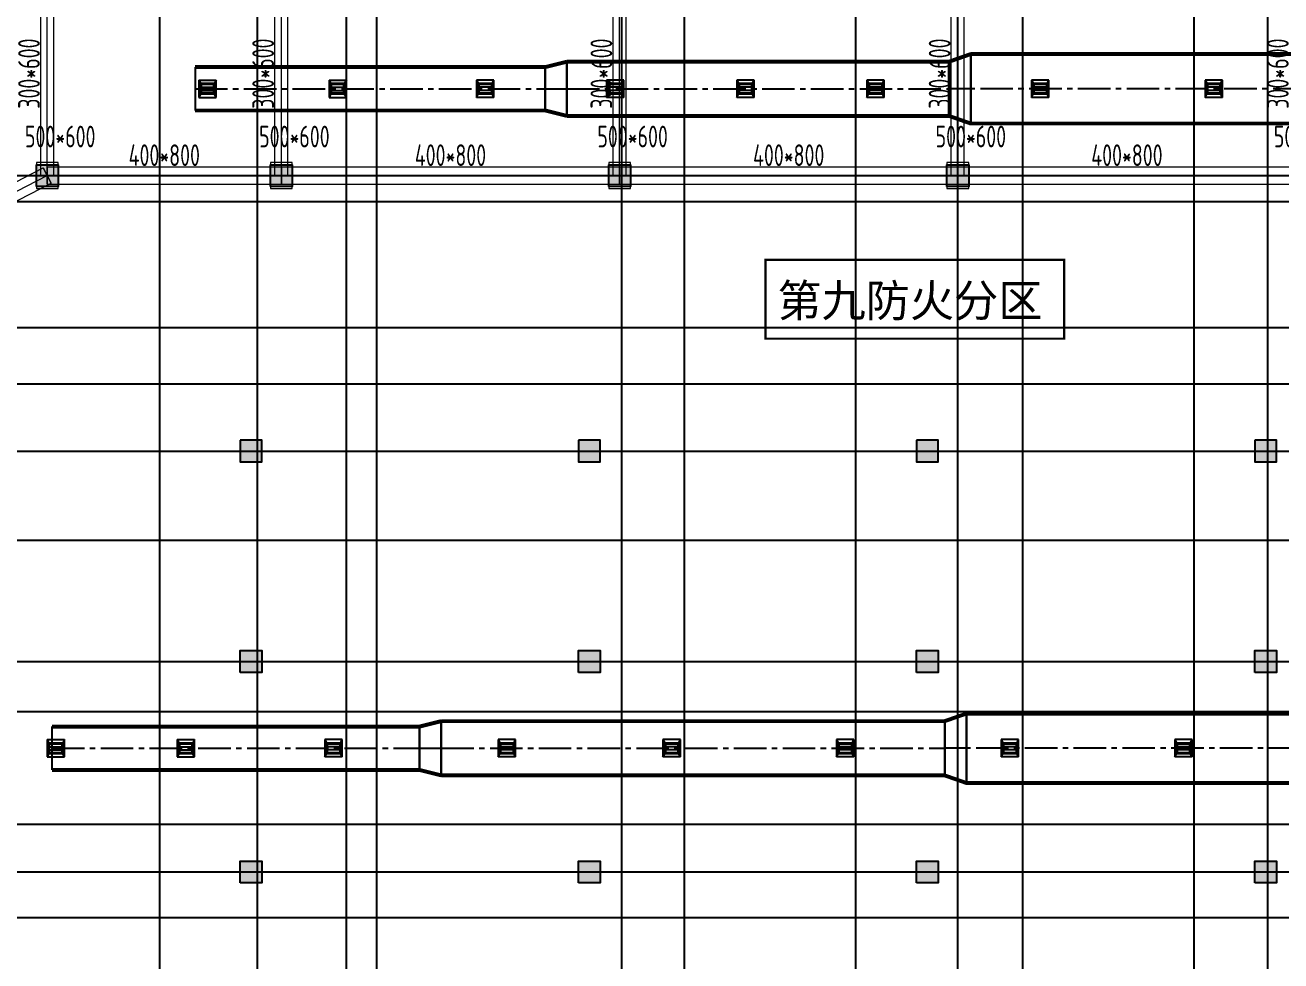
# Model space of a CAD drawing. Extents: x 369444 to 684549, y -549309 to 575337.
# Drawn here: x 392015 to 420974, y 308757 to 330325 of the extents above; entities that cross this region are included whole.
import ezdxf

# ---------------------------------------------------------------- set-up
doc = ezdxf.new("R2010")
doc.units = 0
doc.header["$LTSCALE"] = 1000
doc.header["$MEASUREMENT"] = 0
doc.linetypes.add('CENTER2', pattern=[1.125, 0.75, -0.125, 0.125, -0.125])
for name, color, linetype, lineweight, true_color in [('-1-0-1', 7, 'Continuous', 0, 0xc0c0c0), ('-1-1-2', 7, 'Continuous', 0, 0xc0c0c0), ('-2-0-1', 1, 'Continuous', 0, 0xff0000), ('-2-1-2', 9, 'Continuous', 0, 0x808080), ('11-6-1', 2, 'Continuous', 0, 0xffff00), ('11-6-2', 2, 'Continuous', 0, 0xffff00), ('11-6-5', 2, 'Continuous', 0, 0xffff00), ('12-6-1', 4, 'Continuous', 0, 0x00ffff), ('12-6-2', 4, 'Continuous', 0, 0x00ffff), ('12-6-5', 4, 'Continuous', 0, 0x00ffff)]:
    doc.layers.add(name, color=color, linetype=linetype, lineweight=lineweight, true_color=true_color)
for name, color, linetype in [('COLUMN', 9, 'Continuous'), ('DOTE', 1, 'Continuous'), ('DUCT-排烟中心线', 5, 'CENTER2'), ('DUCT-排烟法兰', 4, 'Continuous'), ('DUCT-排烟管', 2, 'Continuous'), ('DUCT-排烟管端线', 4, 'Continuous'), ('防火分区线', 7, 'Continuous'), ('风管标注', 3, 'Continuous')]:
    doc.layers.add(name, color=color, linetype=linetype)
doc.styles.add('-黑体', font='simhei.ttf')
doc.styles.add('yjkcad', font='yjkeng.shx', dxfattribs={"width": 0.7, "height": 250, "bigfont": 'yjkchn.shx'})

# ---------------------------------------------------------------- blocks, each defined once
blk = doc.blocks.new('column500')
h = blk.add_hatch(color=0)
h.dxf.hatch_style = 1
h.paths.add_polyline_path([(-216381, -381440), (-215881, -381440), (-215881, -380940), (-216381, -380940)])
at = {"color": 0}
blk.add_lwpolyline([(-216381, -381440), (-215881, -381440), (-215881, -380940), (-216381, -380940)], close=True, dxfattribs=at)
blk = doc.blocks.new('N-风管')
at = {"color": 0, "linetype": 'Continuous'}
for p, q in [((38489231980.223869, 3905423530.3686, 2600), (38489232380.223869, 3905423530.3686, 2600)), ((38489234980.223869, 3905423530.3686, 2600), (38489235380.223869, 3905423530.3686, 2600)), ((38489238781.104851, 3905423130.3686, 2600), (38489238381.104851, 3905423130.3686, 2600)), ((38489241781.104851, 3905423130.3686, 2600), (38489241381.104851, 3905423130.3686, 2600)), ((38489244781.104851, 3905423130.3686, 2600), (38489244381.104851, 3905423130.3686, 2600)), ((38489247781.104851, 3905423130.3686, 2600), (38489247381.104851, 3905423130.3686, 2600)), ((38489251581.104851, 3905423130.3686, 2600), (38489251181.104851, 3905423130.3686, 2600)), ((38489255581.104851, 3905423130.3686, 2600), (38489255181.104851, 3905423130.3686, 2600)), ((38489228480.525772, 3905408330.3686, 2600), (38489228880.525772, 3905408330.3686, 2600)), ((38489231480.525772, 3905408330.3686, 2600), (38489231880.525772, 3905408330.3686, 2600)), ((38489235281.406754, 3905407930.3686, 2600), (38489234881.406754, 3905407930.3686, 2600)), ((38489239281.406754, 3905407930.3686, 2600), (38489238881.406754, 3905407930.3686, 2600)), ((38489243081.406754, 3905407930.3686, 2600), (38489242681.406754, 3905407930.3686, 2600)), ((38489247081.406754, 3905407930.3686, 2600), (38489246681.406754, 3905407930.3686, 2600)), ((38489250881.406754, 3905407930.3686, 2600), (38489250481.406754, 3905407930.3686, 2600)), ((38489254881.406754, 3905407930.3686, 2600), (38489254481.406754, 3905407930.3686, 2600))]:
    blk.add_line(p, q, dxfattribs=at)
at = {"color": 0}
for p, q in [((38489231980.223869, 3905423530.3686, 2600), (38489231980.223869, 3905423130.3686, 2600)), ((38489231980.223869, 3905423530.3686, 2600), (38489232020.223869, 3905423441.479712, 2600)), ((38489232380.223869, 3905423530.3686, 2600), (38489232332.223869, 3905423441.479712, 2600)), ((38489232380.223869, 3905423130.3686, 2600), (38489232380.223869, 3905423530.3686, 2600)), ((38489234980.223869, 3905423530.3686, 2600), (38489234980.223869, 3905423130.3686, 2600)), ((38489234980.223869, 3905423530.3686, 2600), (38489235020.223869, 3905423441.479712, 2600)), ((38489235380.223869, 3905423530.3686, 2600), (38489235332.223869, 3905423441.479712, 2600)), ((38489235380.223869, 3905423130.3686, 2600), (38489235380.223869, 3905423530.3686, 2600)), ((38489238381.104851, 3905423530.3686, 2600), (38489238429.104851, 3905423441.479712, 2600)), ((38489238781.104851, 3905423530.3686, 2600), (38489238381.104851, 3905423530.3686, 2600)), ((38489238381.104851, 3905423530.3686, 2600), (38489238381.104851, 3905423130.3686, 2600)), ((38489238741.104851, 3905423441.479712, 2600), (38489238781.104851, 3905423530.3686, 2600)), ((38489238781.104851, 3905423130.3686, 2600), (38489238781.104851, 3905423530.3686, 2600)), ((38489241381.104851, 3905423530.3686, 2600), (38489241429.104851, 3905423441.479712, 2600)), ((38489241781.104851, 3905423530.3686, 2600), (38489241381.104851, 3905423530.3686, 2600)), ((38489241381.104851, 3905423530.3686, 2600), (38489241381.104851, 3905423130.3686, 2600)), ((38489241741.104851, 3905423441.479712, 2600), (38489241781.104851, 3905423530.3686, 2600)), ((38489241781.104851, 3905423130.3686, 2600), (38489241781.104851, 3905423530.3686, 2600)), ((38489244381.104851, 3905423530.3686, 2600), (38489244429.104851, 3905423441.479712, 2600)), ((38489244781.104851, 3905423530.3686, 2600), (38489244381.104851, 3905423530.3686, 2600)), ((38489244381.104851, 3905423530.3686, 2600), (38489244381.104851, 3905423130.3686, 2600)), ((38489244741.104851, 3905423441.479712, 2600), (38489244781.104851, 3905423530.3686, 2600)), ((38489244781.104851, 3905423130.3686, 2600), (38489244781.104851, 3905423530.3686, 2600)), ((38489247381.104851, 3905423530.3686, 2600), (38489247429.104851, 3905423441.479712, 2600)), ((38489247781.104851, 3905423530.3686, 2600), (38489247381.104851, 3905423530.3686, 2600)), ((38489247381.104851, 3905423530.3686, 2600), (38489247381.104851, 3905423130.3686, 2600)), ((38489247741.104851, 3905423441.479712, 2600), (38489247781.104851, 3905423530.3686, 2600)), ((38489247781.104851, 3905423130.3686, 2600), (38489247781.104851, 3905423530.3686, 2600)), ((38489251181.104851, 3905423530.3686, 2600), (38489251229.104851, 3905423441.479712, 2600)), ((38489251581.104851, 3905423530.3686, 2600), (38489251181.104851, 3905423530.3686, 2600)), ((38489251181.104851, 3905423530.3686, 2600), (38489251181.104851, 3905423130.3686, 2600)), ((38489251541.104851, 3905423441.479712, 2600), (38489251581.104851, 3905423530.3686, 2600)), ((38489251581.104851, 3905423130.3686, 2600), (38489251581.104851, 3905423530.3686, 2600)), ((38489255181.104851, 3905423530.3686, 2600), (38489255229.104851, 3905423441.479712, 2600)), ((38489255581.104851, 3905423530.3686, 2600), (38489255181.104851, 3905423530.3686, 2600)), ((38489255181.104851, 3905423530.3686, 2600), (38489255181.104851, 3905423130.3686, 2600)), ((38489255541.104851, 3905423441.479712, 2600), (38489255581.104851, 3905423530.3686, 2600)), ((38489255581.104851, 3905423130.3686, 2600), (38489255581.104851, 3905423530.3686, 2600)), ((38489232020.223869, 3905423219.257489, 2600), (38489231980.223869, 3905423130.3686, 2600)), ((38489232020.223869, 3905423367.405637, 2600), (38489232332.223869, 3905423367.405637, 2600)), ((38489232020.223869, 3905423293.331563, 2600), (38489232332.223869, 3905423293.331563, 2600)), ((38489232380.223869, 3905423130.3686, 2600), (38489232332.223869, 3905423219.257489, 2600)), ((38489235020.223869, 3905423219.257489, 2600), (38489234980.223869, 3905423130.3686, 2600)), ((38489235020.223869, 3905423367.405637, 2600), (38489235332.223869, 3905423367.405637, 2600)), ((38489235020.223869, 3905423293.331563, 2600), (38489235332.223869, 3905423293.331563, 2600)), ((38489235380.223869, 3905423130.3686, 2600), (38489235332.223869, 3905423219.257489, 2600)), ((38489238381.104851, 3905423130.3686, 2600), (38489238429.104851, 3905423219.257489, 2600)), ((38489238741.104851, 3905423367.405637, 2600), (38489238429.104851, 3905423367.405637, 2600)), ((38489238741.104851, 3905423293.331563, 2600), (38489238429.104851, 3905423293.331563, 2600)), ((38489238781.104851, 3905423130.3686, 2600), (38489238741.104851, 3905423219.257489, 2600)), ((38489241381.104851, 3905423130.3686, 2600), (38489241429.104851, 3905423219.257489, 2600)), ((38489241741.104851, 3905423367.405637, 2600), (38489241429.104851, 3905423367.405637, 2600)), ((38489241741.104851, 3905423293.331563, 2600), (38489241429.104851, 3905423293.331563, 2600)), ((38489241781.104851, 3905423130.3686, 2600), (38489241741.104851, 3905423219.257489, 2600)), ((38489244381.104851, 3905423130.3686, 2600), (38489244429.104851, 3905423219.257489, 2600)), ((38489244741.104851, 3905423367.405637, 2600), (38489244429.104851, 3905423367.405637, 2600)), ((38489244741.104851, 3905423293.331563, 2600), (38489244429.104851, 3905423293.331563, 2600)), ((38489244781.104851, 3905423130.3686, 2600), (38489244741.104851, 3905423219.257489, 2600)), ((38489247381.104851, 3905423130.3686, 2600), (38489247429.104851, 3905423219.257489, 2600)), ((38489247741.104851, 3905423367.405637, 2600), (38489247429.104851, 3905423367.405637, 2600)), ((38489247741.104851, 3905423293.331563, 2600), (38489247429.104851, 3905423293.331563, 2600)), ((38489247781.104851, 3905423130.3686, 2600), (38489247741.104851, 3905423219.257489, 2600)), ((38489251181.104851, 3905423130.3686, 2600), (38489251229.104851, 3905423219.257489, 2600)), ((38489251541.104851, 3905423367.405637, 2600), (38489251229.104851, 3905423367.405637, 2600)), ((38489251541.104851, 3905423293.331563, 2600), (38489251229.104851, 3905423293.331563, 2600)), ((38489251581.104851, 3905423130.3686, 2600), (38489251541.104851, 3905423219.257489, 2600)), ((38489255181.104851, 3905423130.3686, 2600), (38489255229.104851, 3905423219.257489, 2600)), ((38489255541.104851, 3905423367.405637, 2600), (38489255229.104851, 3905423367.405637, 2600)), ((38489255541.104851, 3905423293.331563, 2600), (38489255229.104851, 3905423293.331563, 2600)), ((38489255581.104851, 3905423130.3686, 2600), (38489255541.104851, 3905423219.257489, 2600)), ((38489231980.223869, 3905423130.3686, 2600), (38489232380.223869, 3905423130.3686, 2600)), ((38489234980.223869, 3905423130.3686, 2600), (38489235380.223869, 3905423130.3686, 2600)), ((38489228480.525772, 3905408330.3686, 2600), (38489228480.525772, 3905407930.3686, 2600)), ((38489228480.525772, 3905408330.3686, 2600), (38489228520.525772, 3905408241.479712, 2600)), ((38489228520.525772, 3905408167.405637, 2600), (38489228832.525772, 3905408167.405637, 2600)), ((38489228880.525772, 3905408330.3686, 2600), (38489228832.525772, 3905408241.479712, 2600)), ((38489228880.525772, 3905407930.3686, 2600), (38489228880.525772, 3905408330.3686, 2600)), ((38489231480.525772, 3905408330.3686, 2600), (38489231480.525772, 3905407930.3686, 2600)), ((38489231480.525772, 3905408330.3686, 2600), (38489231520.525772, 3905408241.479712, 2600)), ((38489231520.525772, 3905408167.405637, 2600), (38489231832.525772, 3905408167.405637, 2600)), ((38489231880.525772, 3905408330.3686, 2600), (38489231832.525772, 3905408241.479712, 2600)), ((38489231880.525772, 3905407930.3686, 2600), (38489231880.525772, 3905408330.3686, 2600)), ((38489234881.406754, 3905408330.3686, 2600), (38489234929.406754, 3905408241.479712, 2600)), ((38489235281.406754, 3905408330.3686, 2600), (38489234881.406754, 3905408330.3686, 2600)), ((38489234881.406754, 3905408330.3686, 2600), (38489234881.406754, 3905407930.3686, 2600)), ((38489235241.406754, 3905408167.405637, 2600), (38489234929.406754, 3905408167.405637, 2600)), ((38489235241.406754, 3905408241.479712, 2600), (38489235281.406754, 3905408330.3686, 2600)), ((38489235281.406754, 3905407930.3686, 2600), (38489235281.406754, 3905408330.3686, 2600)), ((38489238881.406754, 3905408330.3686, 2600), (38489238929.406754, 3905408241.479712, 2600)), ((38489239281.406754, 3905408330.3686, 2600), (38489238881.406754, 3905408330.3686, 2600)), ((38489238881.406754, 3905408330.3686, 2600), (38489238881.406754, 3905407930.3686, 2600)), ((38489239241.406754, 3905408167.405637, 2600), (38489238929.406754, 3905408167.405637, 2600)), ((38489239241.406754, 3905408241.479712, 2600), (38489239281.406754, 3905408330.3686, 2600)), ((38489239281.406754, 3905407930.3686, 2600), (38489239281.406754, 3905408330.3686, 2600)), ((38489242681.406754, 3905408330.3686, 2600), (38489242729.406754, 3905408241.479712, 2600)), ((38489243081.406754, 3905408330.3686, 2600), (38489242681.406754, 3905408330.3686, 2600)), ((38489242681.406754, 3905408330.3686, 2600), (38489242681.406754, 3905407930.3686, 2600)), ((38489243041.406754, 3905408167.405637, 2600), (38489242729.406754, 3905408167.405637, 2600)), ((38489243041.406754, 3905408241.479712, 2600), (38489243081.406754, 3905408330.3686, 2600)), ((38489243081.406754, 3905407930.3686, 2600), (38489243081.406754, 3905408330.3686, 2600)), ((38489246681.406754, 3905408330.3686, 2600), (38489246729.406754, 3905408241.479712, 2600)), ((38489247081.406754, 3905408330.3686, 2600), (38489246681.406754, 3905408330.3686, 2600)), ((38489246681.406754, 3905408330.3686, 2600), (38489246681.406754, 3905407930.3686, 2600)), ((38489247041.406754, 3905408167.405637, 2600), (38489246729.406754, 3905408167.405637, 2600)), ((38489247041.406754, 3905408241.479712, 2600), (38489247081.406754, 3905408330.3686, 2600)), ((38489247081.406754, 3905407930.3686, 2600), (38489247081.406754, 3905408330.3686, 2600)), ((38489250481.406754, 3905408330.3686, 2600), (38489250529.406754, 3905408241.479712, 2600)), ((38489250881.406754, 3905408330.3686, 2600), (38489250481.406754, 3905408330.3686, 2600)), ((38489250481.406754, 3905408330.3686, 2600), (38489250481.406754, 3905407930.3686, 2600)), ((38489250841.406754, 3905408167.405637, 2600), (38489250529.406754, 3905408167.405637, 2600)), ((38489250841.406754, 3905408241.479712, 2600), (38489250881.406754, 3905408330.3686, 2600)), ((38489250881.406754, 3905407930.3686, 2600), (38489250881.406754, 3905408330.3686, 2600)), ((38489254481.406754, 3905408330.3686, 2600), (38489254529.406754, 3905408241.479712, 2600)), ((38489254881.406754, 3905408330.3686, 2600), (38489254481.406754, 3905408330.3686, 2600)), ((38489254481.406754, 3905408330.3686, 2600), (38489254481.406754, 3905407930.3686, 2600)), ((38489254841.406754, 3905408167.405637, 2600), (38489254529.406754, 3905408167.405637, 2600)), ((38489254841.406754, 3905408241.479712, 2600), (38489254881.406754, 3905408330.3686, 2600)), ((38489254881.406754, 3905407930.3686, 2600), (38489254881.406754, 3905408330.3686, 2600)), ((38489228520.525772, 3905408019.257489, 2600), (38489228480.525772, 3905407930.3686, 2600)), ((38489228480.525772, 3905407930.3686, 2600), (38489228880.525772, 3905407930.3686, 2600)), ((38489228520.525772, 3905408093.331563, 2600), (38489228832.525772, 3905408093.331563, 2600)), ((38489228880.525772, 3905407930.3686, 2600), (38489228832.525772, 3905408019.257489, 2600)), ((38489231520.525772, 3905408019.257489, 2600), (38489231480.525772, 3905407930.3686, 2600)), ((38489231480.525772, 3905407930.3686, 2600), (38489231880.525772, 3905407930.3686, 2600)), ((38489231520.525772, 3905408093.331563, 2600), (38489231832.525772, 3905408093.331563, 2600)), ((38489231880.525772, 3905407930.3686, 2600), (38489231832.525772, 3905408019.257489, 2600)), ((38489234881.406754, 3905407930.3686, 2600), (38489234929.406754, 3905408019.257489, 2600)), ((38489235241.406754, 3905408093.331563, 2600), (38489234929.406754, 3905408093.331563, 2600)), ((38489235281.406754, 3905407930.3686, 2600), (38489235241.406754, 3905408019.257489, 2600)), ((38489238881.406754, 3905407930.3686, 2600), (38489238929.406754, 3905408019.257489, 2600)), ((38489239241.406754, 3905408093.331563, 2600), (38489238929.406754, 3905408093.331563, 2600)), ((38489239281.406754, 3905407930.3686, 2600), (38489239241.406754, 3905408019.257489, 2600)), ((38489242681.406754, 3905407930.3686, 2600), (38489242729.406754, 3905408019.257489, 2600)), ((38489243041.406754, 3905408093.331563, 2600), (38489242729.406754, 3905408093.331563, 2600)), ((38489243081.406754, 3905407930.3686, 2600), (38489243041.406754, 3905408019.257489, 2600)), ((38489246681.406754, 3905407930.3686, 2600), (38489246729.406754, 3905408019.257489, 2600)), ((38489247041.406754, 3905408093.331563, 2600), (38489246729.406754, 3905408093.331563, 2600)), ((38489247081.406754, 3905407930.3686, 2600), (38489247041.406754, 3905408019.257489, 2600)), ((38489250481.406754, 3905407930.3686, 2600), (38489250529.406754, 3905408019.257489, 2600)), ((38489250841.406754, 3905408093.331563, 2600), (38489250529.406754, 3905408093.331563, 2600)), ((38489250881.406754, 3905407930.3686, 2600), (38489250841.406754, 3905408019.257489, 2600)), ((38489254481.406754, 3905407930.3686, 2600), (38489254529.406754, 3905408019.257489, 2600)), ((38489254841.406754, 3905408093.331563, 2600), (38489254529.406754, 3905408093.331563, 2600)), ((38489254881.406754, 3905407930.3686, 2600), (38489254841.406754, 3905408019.257489, 2600))]:
    blk.add_line(p, q, dxfattribs=at)
at = {"color": 0, "lineweight": 40}
for p, q in [((38489232020.223869, 3905423441.479712, 2600), (38489232020.223869, 3905423219.257489, 2600)), ((38489232332.223869, 3905423441.479712, 2600), (38489232020.223869, 3905423441.479712, 2600)), ((38489232332.223869, 3905423219.257489, 2600), (38489232020.223869, 3905423219.257489, 2600)), ((38489232332.223869, 3905423219.257489, 2600), (38489232332.223869, 3905423441.479712, 2600)), ((38489235020.223869, 3905423441.479712, 2600), (38489235020.223869, 3905423219.257489, 2600)), ((38489235332.223869, 3905423441.479712, 2600), (38489235020.223869, 3905423441.479712, 2600)), ((38489235332.223869, 3905423219.257489, 2600), (38489235020.223869, 3905423219.257489, 2600)), ((38489235332.223869, 3905423219.257489, 2600), (38489235332.223869, 3905423441.479712, 2600)), ((38489238429.104851, 3905423441.479712, 2600), (38489238429.104851, 3905423219.257489, 2600)), ((38489238429.104851, 3905423441.479712, 2600), (38489238741.104851, 3905423441.479712, 2600)), ((38489238429.104851, 3905423219.257489, 2600), (38489238741.104851, 3905423219.257489, 2600)), ((38489238741.104851, 3905423219.257489, 2600), (38489238741.104851, 3905423441.479712, 2600)), ((38489241429.104851, 3905423441.479712, 2600), (38489241429.104851, 3905423219.257489, 2600)), ((38489241429.104851, 3905423441.479712, 2600), (38489241741.104851, 3905423441.479712, 2600)), ((38489241429.104851, 3905423219.257489, 2600), (38489241741.104851, 3905423219.257489, 2600)), ((38489241741.104851, 3905423219.257489, 2600), (38489241741.104851, 3905423441.479712, 2600)), ((38489244429.104851, 3905423441.479712, 2600), (38489244429.104851, 3905423219.257489, 2600)), ((38489244429.104851, 3905423441.479712, 2600), (38489244741.104851, 3905423441.479712, 2600)), ((38489244429.104851, 3905423219.257489, 2600), (38489244741.104851, 3905423219.257489, 2600)), ((38489244741.104851, 3905423219.257489, 2600), (38489244741.104851, 3905423441.479712, 2600)), ((38489247429.104851, 3905423441.479712, 2600), (38489247429.104851, 3905423219.257489, 2600)), ((38489247429.104851, 3905423441.479712, 2600), (38489247741.104851, 3905423441.479712, 2600)), ((38489247429.104851, 3905423219.257489, 2600), (38489247741.104851, 3905423219.257489, 2600)), ((38489247741.104851, 3905423219.257489, 2600), (38489247741.104851, 3905423441.479712, 2600)), ((38489251229.104851, 3905423441.479712, 2600), (38489251229.104851, 3905423219.257489, 2600)), ((38489251229.104851, 3905423441.479712, 2600), (38489251541.104851, 3905423441.479712, 2600)), ((38489251229.104851, 3905423219.257489, 2600), (38489251541.104851, 3905423219.257489, 2600)), ((38489251541.104851, 3905423219.257489, 2600), (38489251541.104851, 3905423441.479712, 2600)), ((38489255229.104851, 3905423441.479712, 2600), (38489255229.104851, 3905423219.257489, 2600)), ((38489255229.104851, 3905423441.479712, 2600), (38489255541.104851, 3905423441.479712, 2600)), ((38489255229.104851, 3905423219.257489, 2600), (38489255541.104851, 3905423219.257489, 2600)), ((38489255541.104851, 3905423219.257489, 2600), (38489255541.104851, 3905423441.479712, 2600)), ((38489228520.525772, 3905408241.479712, 2600), (38489228520.525772, 3905408019.257489, 2600)), ((38489228832.525772, 3905408241.479712, 2600), (38489228520.525772, 3905408241.479712, 2600)), ((38489228832.525772, 3905408019.257489, 2600), (38489228832.525772, 3905408241.479712, 2600)), ((38489231520.525772, 3905408241.479712, 2600), (38489231520.525772, 3905408019.257489, 2600)), ((38489231832.525772, 3905408241.479712, 2600), (38489231520.525772, 3905408241.479712, 2600)), ((38489231832.525772, 3905408019.257489, 2600), (38489231832.525772, 3905408241.479712, 2600)), ((38489234929.406754, 3905408241.479712, 2600), (38489234929.406754, 3905408019.257489, 2600)), ((38489234929.406754, 3905408241.479712, 2600), (38489235241.406754, 3905408241.479712, 2600)), ((38489235241.406754, 3905408019.257489, 2600), (38489235241.406754, 3905408241.479712, 2600)), ((38489238929.406754, 3905408241.479712, 2600), (38489238929.406754, 3905408019.257489, 2600)), ((38489238929.406754, 3905408241.479712, 2600), (38489239241.406754, 3905408241.479712, 2600)), ((38489239241.406754, 3905408019.257489, 2600), (38489239241.406754, 3905408241.479712, 2600)), ((38489242729.406754, 3905408241.479712, 2600), (38489242729.406754, 3905408019.257489, 2600)), ((38489242729.406754, 3905408241.479712, 2600), (38489243041.406754, 3905408241.479712, 2600)), ((38489243041.406754, 3905408019.257489, 2600), (38489243041.406754, 3905408241.479712, 2600)), ((38489246729.406754, 3905408241.479712, 2600), (38489246729.406754, 3905408019.257489, 2600)), ((38489246729.406754, 3905408241.479712, 2600), (38489247041.406754, 3905408241.479712, 2600)), ((38489247041.406754, 3905408019.257489, 2600), (38489247041.406754, 3905408241.479712, 2600)), ((38489250529.406754, 3905408241.479712, 2600), (38489250529.406754, 3905408019.257489, 2600)), ((38489250529.406754, 3905408241.479712, 2600), (38489250841.406754, 3905408241.479712, 2600)), ((38489250841.406754, 3905408019.257489, 2600), (38489250841.406754, 3905408241.479712, 2600)), ((38489254529.406754, 3905408241.479712, 2600), (38489254529.406754, 3905408019.257489, 2600)), ((38489254529.406754, 3905408241.479712, 2600), (38489254841.406754, 3905408241.479712, 2600)), ((38489254841.406754, 3905408019.257489, 2600), (38489254841.406754, 3905408241.479712, 2600)), ((38489228832.525772, 3905408019.257489, 2600), (38489228520.525772, 3905408019.257489, 2600)), ((38489231832.525772, 3905408019.257489, 2600), (38489231520.525772, 3905408019.257489, 2600)), ((38489234929.406754, 3905408019.257489, 2600), (38489235241.406754, 3905408019.257489, 2600)), ((38489238929.406754, 3905408019.257489, 2600), (38489239241.406754, 3905408019.257489, 2600)), ((38489242729.406754, 3905408019.257489, 2600), (38489243041.406754, 3905408019.257489, 2600)), ((38489246729.406754, 3905408019.257489, 2600), (38489247041.406754, 3905408019.257489, 2600)), ((38489250529.406754, 3905408019.257489, 2600), (38489250841.406754, 3905408019.257489, 2600)), ((38489254529.406754, 3905408019.257489, 2600), (38489254841.406754, 3905408019.257489, 2600))]:
    blk.add_line(p, q, dxfattribs=at)
at = {"layer": 'DUCT-排烟中心线', "color": 0}
for p, q in [((38489231889.929169, 3905423330.3686), (38489239966.528328, 3905423330.3686)), ((38489239966.728317, 3905423330.3686), (38489240466.728317, 3905423330.3686)), ((38489240466.928337, 3905423330.3686), (38489249276.926453, 3905423330.368587)), ((38489249777.126442, 3905423330.3686), (38489249277.126442, 3905423330.368587)), ((38489262000.727272, 3905423330.368959), (38489249777.326447, 3905423330.3686)), ((38489228589.929169, 3905408130.3686), (38489237066.528328, 3905408130.3686)), ((38489237066.728317, 3905408130.3686), (38489237566.728317, 3905408130.3686)), ((38489237566.928337, 3905408130.3686), (38489249177.126442, 3905408130.368587)), ((38489249677.126442, 3905408130.3686), (38489249177.126442, 3905408130.368587)), ((38489261900.727272, 3905408130.368959), (38489249677.326447, 3905408130.3686))]:
    blk.add_line(p, q, dxfattribs=at)
at = {"layer": 'DUCT-排烟法兰', "color": 0}
for p, q in [((38489249777.226448, 3905424170.3686), (38489249777.226448, 3905422490.3686)), ((38489239966.628326, 3905422800.3686), (38489239966.628326, 3905423860.3686)), ((38489240466.828331, 3905422675.3686), (38489240466.828331, 3905423985.3686)), ((38489249277.026443, 3905422675.368587), (38489249277.026443, 3905423985.368587)), ((38489237566.828331, 3905407475.3686), (38489237566.828331, 3905408785.3686)), ((38489249677.226448, 3905408970.3686), (38489249677.226448, 3905407290.3686)), ((38489237066.628326, 3905407600.3686), (38489237066.628326, 3905408660.3686))]:
    blk.add_line(p, q, dxfattribs=at)
at = {"layer": 'DUCT-排烟管', "color": 0, "const_width": 90}
for points in [[(38489249777.126419, 3905424130.3686), (38489249277.126427, 3905423955.368587)], [(38489262000.727249, 3905424130.368959), (38489249777.326424, 3905424130.3686)], [(38489239966.528328, 3905423830.3686), (38489231889.929169, 3905423830.3686)], [(38489239966.728317, 3905423830.3686), (38489240466.728317, 3905423955.3686)], [(38489249276.926453, 3905423955.368587), (38489240466.928337, 3905423955.3686)], [(38489231889.929169, 3905422830.3686), (38489239966.528328, 3905422830.3686)], [(38489239966.728317, 3905422830.3686), (38489240466.728317, 3905422705.3686)], [(38489240466.928337, 3905422705.3686), (38489249276.926453, 3905422705.368587)], [(38489249777.126457, 3905422530.3686), (38489249277.126457, 3905422705.368587)], [(38489249777.326469, 3905422530.3686), (38489262000.727287, 3905422530.368959)], [(38489237066.728317, 3905408630.3686), (38489237566.728317, 3905408755.3686)], [(38489249177.126442, 3905408755.368587), (38489237566.928337, 3905408755.3686)], [(38489249677.126419, 3905408930.3686), (38489249177.126427, 3905408755.368587)], [(38489261900.727249, 3905408930.368959), (38489249677.326424, 3905408930.3686)], [(38489237066.528328, 3905408630.3686), (38489228589.929169, 3905408630.3686)], [(38489228589.929169, 3905407630.3686), (38489237066.528328, 3905407630.3686)], [(38489237066.728317, 3905407630.3686), (38489237566.728317, 3905407505.3686)], [(38489237566.928337, 3905407505.3686), (38489249177.126442, 3905407505.368587)], [(38489249677.126457, 3905407330.3686), (38489249177.126457, 3905407505.368587)], [(38489249677.326469, 3905407330.3686), (38489261900.727287, 3905407330.368959)]]:
    blk.add_lwpolyline(points, dxfattribs=at)
at = {"layer": 'DUCT-排烟管端线', "color": 0}
for p, q in [((38489249777.126457, 3905422530.3686), (38489249777.126419, 3905424130.3686)), ((38489249777.326424, 3905424130.3686), (38489249777.326469, 3905422530.3686)), ((38489231889.929169, 3905423830.3686), (38489231889.929169, 3905422830.3686)), ((38489239966.528328, 3905422830.3686), (38489239966.528328, 3905423830.3686)), ((38489239966.728317, 3905423830.3686), (38489239966.728317, 3905422830.3686)), ((38489240466.728317, 3905422705.3686), (38489240466.728317, 3905423955.3686)), ((38489240466.928337, 3905423955.3686), (38489240466.928337, 3905422705.3686)), ((38489249276.926453, 3905422705.368587), (38489249276.926453, 3905423955.368587)), ((38489249277.126427, 3905423955.368587), (38489249277.126457, 3905422705.368587)), ((38489237566.728317, 3905407505.3686), (38489237566.728317, 3905408755.3686)), ((38489237566.928337, 3905408755.3686), (38489237566.928337, 3905407505.3686)), ((38489249177.126427, 3905408755.368587), (38489249177.126457, 3905407505.368587)), ((38489249177.126442, 3905407505.368587), (38489249177.126442, 3905408755.368587)), ((38489249677.126457, 3905407330.3686), (38489249677.126419, 3905408930.3686)), ((38489249677.326424, 3905408930.3686), (38489249677.326469, 3905407330.3686)), ((38489228589.929169, 3905408630.3686), (38489228589.929169, 3905407630.3686)), ((38489237066.528328, 3905407630.3686), (38489237066.528328, 3905408630.3686)), ((38489237066.728317, 3905408630.3686), (38489237066.728317, 3905407630.3686))]:
    blk.add_line(p, q, dxfattribs=at)

msp = doc.modelspace()

# ---------------------------------------------------------------- linework, layer by layer
at = {"layer": '-1-0-1', "color": 0}
for p in [(392524.3, 326857.1, -3600), (397924.3, 326857.1, -3600), (405724.3, 326857.1, -3600), (413524.3, 326857.1, -3600)]:
    msp.add_point(p, dxfattribs=at)
at = {"layer": '-1-1-2', "color": 0}
for p, q in [((392524.3, 326857.1, -3600), (392524.3, 326857.1)), ((397924.3, 326857.1, -3600), (397924.3, 326857.1)), ((405724.3, 326857.1, -3600), (405724.3, 326857.1)), ((413524.3, 326857.1, -3600), (413524.3, 326857.1))]:
    msp.add_line(p, q, dxfattribs=at)
at = {"layer": '-2-0-1', "color": 0}
for p, q in [((392524.3, 326857.1, -3600), (392524.3, 331557.1, -3600)), ((397924.3, 326857.1, -3600), (397924.3, 331556.9, -3600)), ((405724.3, 326857.1, -3600), (405724.3, 331556.9, -3600)), ((413524.3, 326857.1, -3600), (413524.3, 331556.9, -3600)), ((385324.3, 323157.1, -3600), (392524.3, 326857.1, -3600)), ((392524.3, 326857.1, -3600), (397924.3, 326857.1, -3600)), ((397924.3, 326857.1, -3600), (405724.3, 326857.1, -3600)), ((405724.3, 326857.1, -3600), (413524.3, 326857.1, -3600)), ((413524.3, 326857.1, -3600), (421324.3, 326857.1, -3600))]:
    msp.add_line(p, q, dxfattribs=at)
at = {"layer": '-2-1-2', "color": 0}
for p, q in [((392524.3, 326857.1), (392524.3, 331557.1)), ((397924.3, 326857.1), (397924.3, 331556.9)), ((405724.3, 326857.1), (405724.3, 331556.9)), ((413524.3, 326857.1), (413524.3, 331556.9)), ((385324.3, 323157.1), (392524.3, 326857.1)), ((392524.3, 326857.1), (397924.3, 326857.1)), ((397924.3, 326857.1), (405724.3, 326857.1)), ((405724.3, 326857.1), (413524.3, 326857.1)), ((413524.3, 326857.1), (421324.3, 326857.1))]:
    msp.add_line(p, q, dxfattribs=at)
at = {"layer": '11-6-1', "color": 0}
for p, q in [((392274.3, 327157.1), (392274.3, 326557.1)), ((392774.3, 327157.1), (392274.3, 327157.1)), ((392274.3, 327157.1, -3600), (392274.3, 326557.1, -3600)), ((392774.3, 327157.1, -3600), (392274.3, 327157.1, -3600)), ((392274.3, 327157.1, -3600), (392274.3, 327157.1)), ((392774.3, 326557.1), (392774.3, 327157.1)), ((392774.3, 326557.1, -3600), (392774.3, 327157.1, -3600)), ((392774.3, 327157.1, -3600), (392774.3, 327157.1)), ((397674.3, 327157.1), (397674.3, 326557.1)), ((398174.3, 327157.1), (397674.3, 327157.1)), ((397674.3, 327157.1, -3600), (397674.3, 326557.1, -3600)), ((398174.3, 327157.1, -3600), (397674.3, 327157.1, -3600)), ((397674.3, 327157.1, -3600), (397674.3, 327157.1)), ((398174.3, 326557.1), (398174.3, 327157.1)), ((398174.3, 326557.1, -3600), (398174.3, 327157.1, -3600)), ((398174.3, 327157.1, -3600), (398174.3, 327157.1)), ((405474.3, 327157.1), (405474.3, 326557.1)), ((405974.3, 327157.1), (405474.3, 327157.1)), ((405474.3, 327157.1, -3600), (405474.3, 326557.1, -3600)), ((405974.3, 327157.1, -3600), (405474.3, 327157.1, -3600)), ((405474.3, 327157.1, -3600), (405474.3, 327157.1)), ((405974.3, 326557.1), (405974.3, 327157.1)), ((405974.3, 326557.1, -3600), (405974.3, 327157.1, -3600)), ((405974.3, 327157.1, -3600), (405974.3, 327157.1)), ((413274.3, 327157.1), (413274.3, 326557.1)), ((413774.3, 327157.1), (413274.3, 327157.1)), ((413274.3, 327157.1, -3600), (413274.3, 326557.1, -3600)), ((413774.3, 327157.1, -3600), (413274.3, 327157.1, -3600)), ((413274.3, 327157.1, -3600), (413274.3, 327157.1)), ((413774.3, 326557.1), (413774.3, 327157.1)), ((413774.3, 326557.1, -3600), (413774.3, 327157.1, -3600)), ((413774.3, 327157.1, -3600), (413774.3, 327157.1)), ((392274.3, 326557.1), (392774.3, 326557.1)), ((392274.3, 326557.1, -3600), (392774.3, 326557.1, -3600)), ((392274.3, 326557.1, -3600), (392274.3, 326557.1)), ((392774.3, 326557.1, -3600), (392774.3, 326557.1)), ((397674.3, 326557.1), (398174.3, 326557.1)), ((397674.3, 326557.1, -3600), (398174.3, 326557.1, -3600)), ((397674.3, 326557.1, -3600), (397674.3, 326557.1)), ((398174.3, 326557.1, -3600), (398174.3, 326557.1)), ((405474.3, 326557.1), (405974.3, 326557.1)), ((405474.3, 326557.1, -3600), (405974.3, 326557.1, -3600)), ((405474.3, 326557.1, -3600), (405474.3, 326557.1)), ((405974.3, 326557.1, -3600), (405974.3, 326557.1)), ((413274.3, 326557.1), (413774.3, 326557.1)), ((413274.3, 326557.1, -3600), (413774.3, 326557.1, -3600)), ((413274.3, 326557.1, -3600), (413274.3, 326557.1)), ((413774.3, 326557.1, -3600), (413774.3, 326557.1))]:
    msp.add_line(p, q, dxfattribs=at)
at = {"layer": '11-6-2', "color": 0}
for p, q in [((392524.3, 326857.1, -3600), (392524.3, 326857.1)), ((397924.3, 326857.1, -3600), (397924.3, 326857.1)), ((405724.3, 326857.1, -3600), (405724.3, 326857.1)), ((413524.3, 326857.1, -3600), (413524.3, 326857.1))]:
    msp.add_line(p, q, dxfattribs=at)
at = {"layer": '12-6-1', "color": 0}
for p, q in [((392374.3, 326857.1, -5100), (392374.3, 331557.1, -5100)), ((392374.3, 326857.1, -5700), (392374.3, 331557.1, -5700)), ((392674.3, 326857.1, -5100), (392674.3, 331557.1, -5100)), ((392674.3, 326857.1, -5700), (392674.3, 331557.1, -5700)), ((397774.3, 326857.1, -5100), (397774.3, 331556.9, -5100)), ((397774.3, 326857.1, -5700), (397774.3, 331556.9, -5700)), ((398074.3, 326857.1, -5100), (398074.3, 331556.9, -5100)), ((398074.3, 326857.1, -5700), (398074.3, 331556.9, -5700)), ((405574.3, 326857.1, -5100), (405574.3, 331556.9, -5100)), ((405574.3, 326857.1, -5700), (405574.3, 331556.9, -5700)), ((405874.3, 326857.1, -5100), (405874.3, 331556.9, -5100)), ((405874.3, 326857.1, -5700), (405874.3, 331556.9, -5700)), ((413374.3, 326857.1, -5100), (413374.3, 331556.9, -5100)), ((413374.3, 326857.1, -5700), (413374.3, 331556.9, -5700)), ((413674.3, 326857.1, -5100), (413674.3, 331556.9, -5100)), ((413674.3, 326857.1, -5700), (413674.3, 331556.9, -5700)), ((385232.9, 323334.9), (392432.9, 327034.9)), ((385232.9, 323334.9, -800), (392432.9, 327034.9, -800)), ((392432.9, 327034.9), (392615.7, 326679.2)), ((392432.9, 327034.9, -800), (392432.9, 327034.9)), ((392615.7, 326679.2, -800), (392432.9, 327034.9, -800)), ((392524.3, 327057.1), (392524.3, 326657.1)), ((392524.3, 327057.1, -800), (392524.3, 327057.1)), ((392524.3, 326657.1, -800), (392524.3, 327057.1, -800)), ((392524.3, 327057.1), (397924.3, 327057.1)), ((392524.3, 327057.1, -800), (397924.3, 327057.1, -800)), ((397924.3, 327057.1), (397924.3, 326657.1)), ((397924.3, 327057.1, -800), (397924.3, 327057.1)), ((397924.3, 326657.1, -800), (397924.3, 327057.1, -800)), ((397924.3, 327057.1), (397924.3, 326657.1)), ((397924.3, 327057.1, -800), (397924.3, 327057.1)), ((397924.3, 326657.1, -800), (397924.3, 327057.1, -800)), ((397924.3, 327057.1), (405724.3, 327057.1)), ((397924.3, 327057.1, -800), (405724.3, 327057.1, -800)), ((405724.3, 327057.1), (405724.3, 326657.1)), ((405724.3, 327057.1, -800), (405724.3, 327057.1)), ((405724.3, 326657.1, -800), (405724.3, 327057.1, -800)), ((405724.3, 327057.1), (413524.3, 327057.1)), ((405724.3, 327057.1, -800), (413524.3, 327057.1, -800)), ((405724.3, 327057.1), (405724.3, 326657.1)), ((405724.3, 327057.1, -800), (405724.3, 327057.1)), ((405724.3, 326657.1, -800), (405724.3, 327057.1, -800)), ((413524.3, 327057.1), (413524.3, 326657.1)), ((413524.3, 327057.1, -800), (413524.3, 327057.1)), ((413524.3, 326657.1, -800), (413524.3, 327057.1, -800)), ((413524.3, 327057.1), (421324.3, 327057.1)), ((413524.3, 327057.1, -800), (421324.3, 327057.1, -800)), ((413524.3, 327057.1), (413524.3, 326657.1)), ((413524.3, 327057.1, -800), (413524.3, 327057.1)), ((413524.3, 326657.1, -800), (413524.3, 327057.1, -800)), ((385415.7, 322979.2), (392615.7, 326679.2)), ((385415.7, 322979.2, -800), (392615.7, 326679.2, -800)), ((392374.3, 326857.1, -5100), (392674.3, 326857.1, -5100)), ((392374.3, 326857.1, -5700), (392374.3, 326857.1, -5100)), ((392674.3, 326857.1, -5700), (392374.3, 326857.1, -5700)), ((392615.7, 326679.2), (392615.7, 326679.2, -800)), ((392674.3, 326857.1, -5100), (392674.3, 326857.1, -5700)), ((397774.3, 326857.1, -5100), (398074.3, 326857.1, -5100)), ((397774.3, 326857.1, -5700), (397774.3, 326857.1, -5100)), ((398074.3, 326857.1, -5700), (397774.3, 326857.1, -5700)), ((398074.3, 326857.1, -5100), (398074.3, 326857.1, -5700)), ((405574.3, 326857.1, -5100), (405874.3, 326857.1, -5100)), ((405574.3, 326857.1, -5700), (405574.3, 326857.1, -5100)), ((405874.3, 326857.1, -5700), (405574.3, 326857.1, -5700)), ((405874.3, 326857.1, -5100), (405874.3, 326857.1, -5700)), ((413374.3, 326857.1, -5100), (413674.3, 326857.1, -5100)), ((413374.3, 326857.1, -5700), (413374.3, 326857.1, -5100)), ((413674.3, 326857.1, -5700), (413374.3, 326857.1, -5700)), ((413674.3, 326857.1, -5100), (413674.3, 326857.1, -5700)), ((392524.3, 326657.1), (392524.3, 326657.1, -800)), ((392524.3, 326657.1), (397924.3, 326657.1)), ((392524.3, 326657.1, -800), (397924.3, 326657.1, -800)), ((397924.3, 326657.1), (397924.3, 326657.1, -800)), ((397924.3, 326657.1), (397924.3, 326657.1, -800)), ((397924.3, 326657.1), (405724.3, 326657.1)), ((397924.3, 326657.1, -800), (405724.3, 326657.1, -800)), ((405724.3, 326657.1), (405724.3, 326657.1, -800)), ((405724.3, 326657.1), (413524.3, 326657.1)), ((405724.3, 326657.1, -800), (413524.3, 326657.1, -800)), ((405724.3, 326657.1), (405724.3, 326657.1, -800)), ((413524.3, 326657.1), (413524.3, 326657.1, -800)), ((413524.3, 326657.1), (421324.3, 326657.1)), ((413524.3, 326657.1, -800), (421324.3, 326657.1, -800)), ((413524.3, 326657.1), (413524.3, 326657.1, -800))]:
    msp.add_line(p, q, dxfattribs=at)
at = {"layer": '12-6-2', "color": 0}
for p, q in [((392524.3, 326857.1, -5100), (392524.3, 331557.1, -5100)), ((397924.3, 326857.1, -5100), (397924.3, 331556.9, -5100)), ((405724.3, 326857.1, -5100), (405724.3, 331556.9, -5100)), ((413524.3, 326857.1, -5100), (413524.3, 331556.9, -5100)), ((385324.3, 323157.1), (392524.3, 326857.1)), ((392524.3, 326857.1), (397924.3, 326857.1)), ((397924.3, 326857.1), (405724.3, 326857.1)), ((405724.3, 326857.1), (413524.3, 326857.1)), ((413524.3, 326857.1), (421324.3, 326857.1))]:
    msp.add_line(p, q, dxfattribs=at)
at = {"layer": 'DOTE', "color": 8}
for p, q in [((395124.5, 59364.2), (395124.5, 476704.8)), ((397374.5, 59364.2), (397374.5, 476704.8)), ((399424.5, 261807), (399424.5, 476704.8)), ((400124.5, 261807), (400124.5, 476704.8)), ((405774.5, 59364.2), (405774.5, 476704.8)), ((407224.5, 261807), (407224.5, 476704.8)), ((411174.5, 261807), (411174.5, 476704.8)), ((413524.5, 59364.2), (413524.5, 476704.8)), ((415024.5, 261807), (415024.5, 476704.8)), ((418974.5, 261807), (418974.5, 476704.8)), ((420674.5, 59364.2), (420674.5, 476704.8))]:
    msp.add_line(p, q, dxfattribs=at)
at = {"layer": 'DOTE', "color": 8, "lineweight": -2}
for p, q in [((377844.4, 326857), (624570.9, 326857)), ((377844.4, 326257.1), (624570.9, 326257.1)), ((377844.4, 323357), (624570.9, 323357)), ((377844.4, 322056.9), (624570.9, 322056.9)), ((377844.4, 320507), (624570.9, 320507)), ((377844.4, 318456.9), (624570.9, 318456.9)), ((377844.4, 315657), (624570.9, 315657)), ((377844.4, 314506.9), (624570.9, 314506.9)), ((377844.4, 311907), (624570.9, 311907)), ((377844.4, 310807), (624570.9, 310807)), ((377844.4, 309757), (624570.9, 309757))]:
    msp.add_line(p, q, dxfattribs=at)
at = {"layer": '防火分区线', "color": 3, "const_width": 50}
msp.add_lwpolyline([(415977.7, 324913.1), (409088, 324913.1), (409088, 323099.5), (415977.7, 323099.5)], close=True, dxfattribs=at)

# ---------------------------------------------------------------- block references
at = {"layer": 'COLUMN', "color": 8, "xscale": -1, "rotation": 270}
for p in [(773714.4, 542987.9), (779114.4, 542987.9), (786914.4, 542987.9), (794714.4, 542987.9), (778414.4, 531787.9), (786214.4, 531787.9), (794014.4, 531787.9), (801814.4, 531787.9), (778414.4, 526937.9), (786214.4, 526937.9), (794014.4, 526937.9), (801814.4, 526937.9)]:
    msp.add_blockref('column500', p, dxfattribs=at)
at = {"layer": 'COLUMN', "color": 8, "rotation": 270}
for p in [(778414.4, 104376.1), (786214.4, 104376.1), (794014.4, 104376.1), (801814.4, 104376.1)]:
    msp.add_blockref('column500', p, dxfattribs=at)
at = {"layer": '风管标注', "color": 8}
msp.add_blockref('N-风管', (-38488835956.2, -3905094473.4), dxfattribs=at)

# ---------------------------------------------------------------- texts
at = {"layer": '11-6-5', "color": 0, "char_height": 500, "attachment_point": 8, "style": 'yjkcad'}
for insert in [(392824.3, 327507.1, -3600), (398224.3, 327507.1, -3600), (406024.3, 327507.1, -3600), (413824.3, 327507.1, -3600), (421624.3, 327507.1, -3600)]:
    msp.add_mtext('500*600', dxfattribs=dict(at, insert=insert))
at = {"layer": '12-6-5', "color": 0, "char_height": 500, "attachment_point": 8, "rotation": 90, "style": 'yjkcad'}
for insert in [(392354.3, 329207.1), (397754.3, 329207), (405554.3, 329207), (413354.3, 329207), (421154.3, 329207)]:
    msp.add_mtext('300*600', dxfattribs=dict(at, insert=insert))
at = {"layer": '12-6-5', "color": 0, "char_height": 500, "attachment_point": 8, "style": 'yjkcad'}
for insert in [(395224.3, 327077.1), (401824.3, 327077.1), (409624.3, 327077.1), (417424.3, 327077.1)]:
    msp.add_mtext('400*800', dxfattribs=dict(at, insert=insert))
at = {"layer": '防火分区线', "style": '-黑体'}
msp.add_text('第九防火分区', height=746.84, dxfattribs=at).set_placement((409363.2, 323603.7))

doc.saveas('drawing.dxf')
